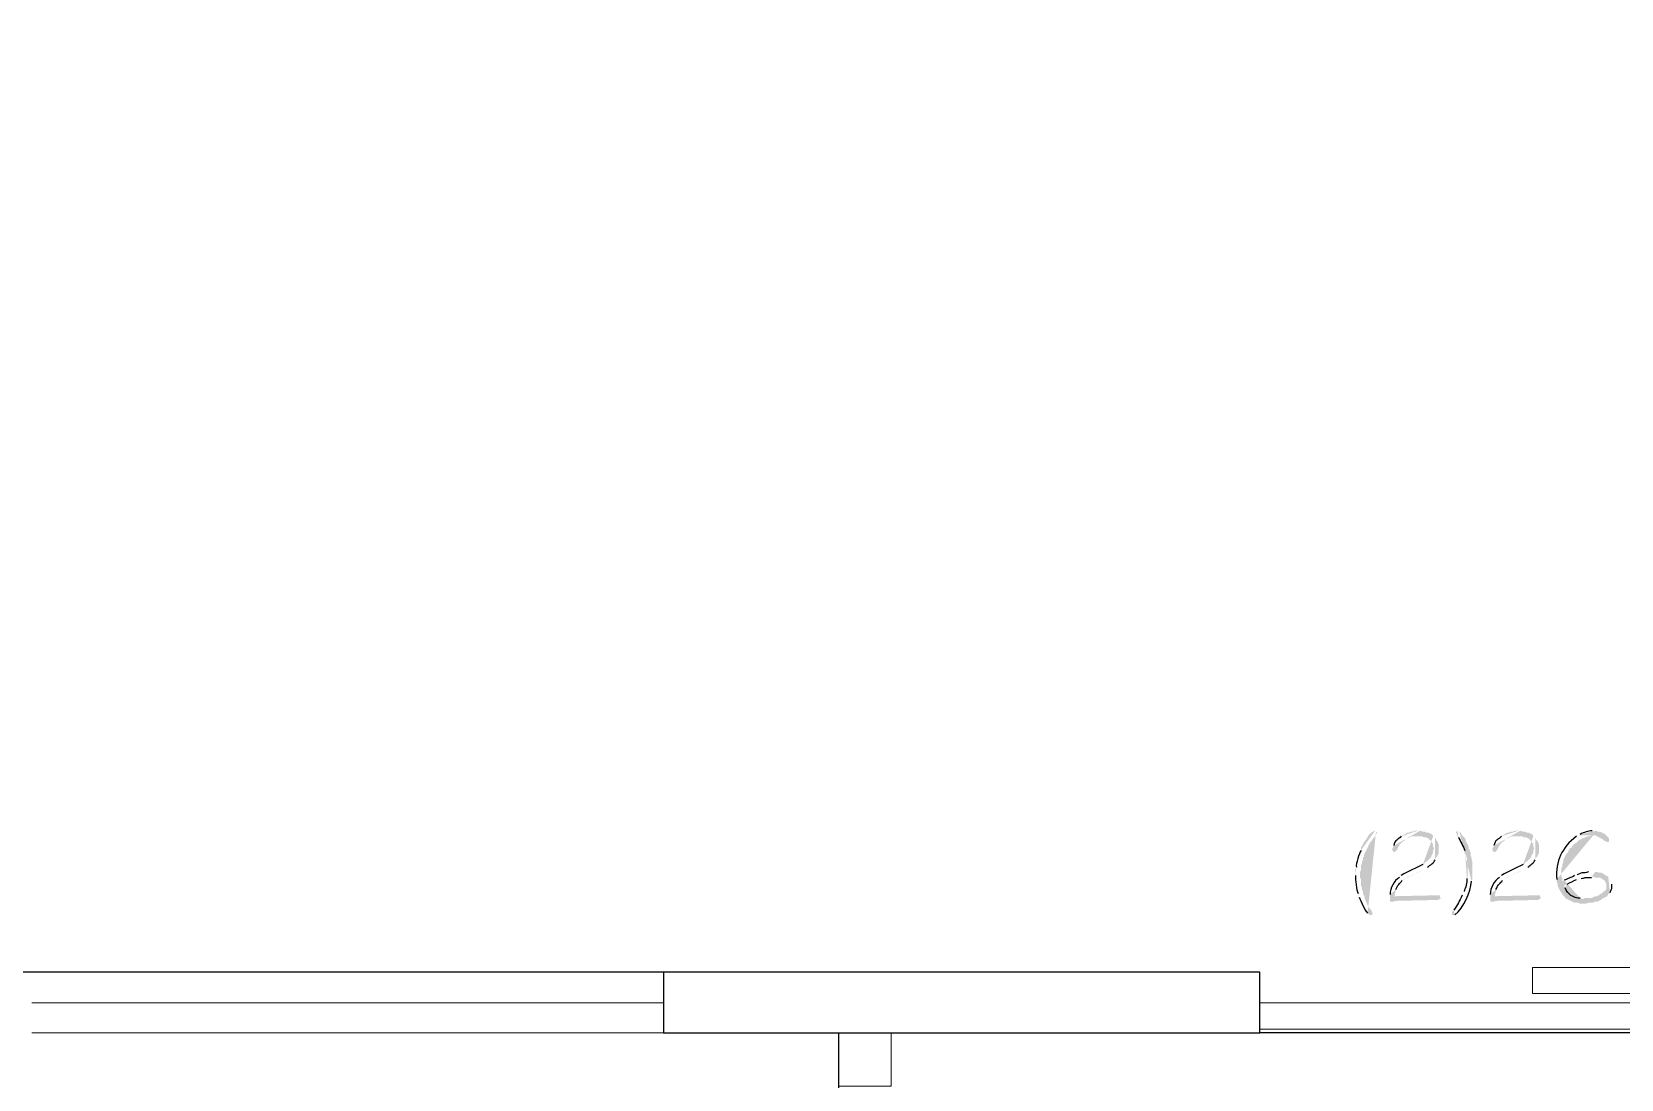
# Model space of a CAD drawing. Header units: inches. Extents: x -167 to 6071, y -6287 to -2731.
# Drawn here: x 274.9 to 365.5, y -6054.7 to -5995 of the extents above; entities that cross this region are included whole.
import ezdxf

# ---------------------------------------------------------------- set-up
doc = ezdxf.new("R2010")
doc.units = ezdxf.units.IN
doc.header["$LTSCALE"] = 96
doc.header["$MEASUREMENT"] = 0
doc.layers.add('Doors', color=5, linetype='Continuous', lineweight=9)
doc.layers.add('PDF_Geometry', color=7, linetype='Continuous', true_color=0x4a4a4a)
doc.layers.add('PDF_Solid Fills', color=7, linetype='Continuous')

msp = doc.modelspace()

# ---------------------------------------------------------------- hatches: boundary and pattern name
at = {"layer": 'PDF_Solid Fills', "transparency": 33554559}
h = msp.add_hatch(color=256, dxfattribs=at)
h.paths.add_polyline_path([(351.477, -6040.522), (351.423, -6040.522), (351.37, -6040.575), (351.263, -6040.629), (351.103, -6040.789), (351.05, -6040.895), (350.997, -6040.949), (350.943, -6041.055), (350.837, -6041.162), (350.783, -6041.322), (350.73, -6041.375), (350.677, -6041.482), (350.677, -6041.642)], flags=0)
h.paths.add_polyline_path([(350.41, -6042.602), (350.357, -6042.709), (350.357, -6043.082)], flags=0)
h.paths.add_polyline_path([(350.517, -6044.095), (350.517, -6044.202), (350.57, -6044.309)], flags=0)
h.paths.add_polyline_path([(351.05, -6045.215), (351.157, -6045.322), (351.317, -6045.322), (351.317, -6045.162), (351.263, -6045.055), (351.157, -6044.949), (351.103, -6044.842), (351.05, -6044.789), (350.997, -6044.629), (350.89, -6044.415), (350.89, -6044.309), (350.783, -6044.095), (350.783, -6043.989), (350.73, -6043.882), (350.73, -6043.775), (350.677, -6043.669), (350.677, -6043.295), (350.623, -6043.189), (350.623, -6042.869), (350.677, -6042.762), (350.677, -6042.495), (350.73, -6042.389), (350.73, -6042.282), (350.783, -6042.175), (350.783, -6042.015), (350.837, -6042.015), (350.837, -6041.909), (350.89, -6041.802), (350.943, -6041.695), (351.21, -6041.162), (351.317, -6041.055), (351.37, -6040.949), (351.477, -6040.842), (351.53, -6040.735), (351.583, -6040.629), (351.53, -6040.575)], flags=0)
h = msp.add_hatch(color=256, dxfattribs=at)
h.paths.add_polyline_path([(354.783, -6040.842), (353.93, -6040.842), (354.143, -6040.842), (354.25, -6040.895), (354.357, -6040.895), (354.57, -6041.002), (354.57, -6041.055), (354.677, -6041.109), (354.73, -6041.215), (354.783, -6041.322), (354.783, -6041.429), (354.837, -6041.535), (354.783, -6041.642), (354.783, -6041.749), (354.73, -6041.855), (354.677, -6041.962), (354.677, -6042.015), (354.57, -6042.122), (354.517, -6042.175), (354.41, -6042.282), (354.303, -6042.335), (354.303, -6042.389), (354.197, -6042.442)], flags=0)
h.paths.add_polyline_path([(352.97, -6043.082), (352.917, -6043.082), (352.863, -6043.189)], flags=0)
h.paths.add_polyline_path([(352.33, -6044.149), (352.33, -6044.255), (352.597, -6044.255), (352.597, -6044.149), (352.65, -6043.989), (352.65, -6043.882)], flags=0)
h.paths.add_polyline_path([(353.023, -6043.349), (353.237, -6043.242), (353.343, -6043.135), (353.45, -6043.135), (353.557, -6043.082), (353.663, -6043.029), (353.717, -6042.975), (353.877, -6042.922), (353.983, -6042.869), (354.143, -6042.762), (354.25, -6042.709), (354.463, -6042.602)], flags=0)
h.paths.add_polyline_path([(354.89, -6042.175), (354.943, -6042.069), (354.997, -6042.015), (355.103, -6041.802), (355.103, -6041.322), (355.05, -6041.162), (354.997, -6041.109), (354.89, -6040.895)], flags=0)
h = msp.add_hatch(color=256, dxfattribs=at)
h.paths.add_polyline_path([(353.93, -6040.522), (353.77, -6040.522), (353.61, -6040.575), (353.503, -6040.575), (353.397, -6040.629), (353.29, -6040.629), (353.237, -6040.682), (353.023, -6040.789), (352.97, -6040.842)], flags=0)
h.paths.add_polyline_path([(352.543, -6041.375), (352.437, -6041.589), (352.49, -6041.695), (352.597, -6041.749), (352.65, -6041.695), (352.757, -6041.589), (352.757, -6041.535), (352.81, -6041.429), (352.863, -6041.375), (352.863, -6041.322), (352.917, -6041.269), (353.023, -6041.162), (353.13, -6041.109), (353.183, -6041.002), (353.29, -6040.949), (353.343, -6040.949), (353.557, -6040.842), (354.783, -6040.842), (354.73, -6040.735), (354.517, -6040.629), (354.41, -6040.629), (354.303, -6040.575), (354.197, -6040.575), (354.037, -6040.522)], flags=0)
h = msp.add_hatch(color=256, dxfattribs=at)
h.paths.add_polyline_path([(356.17, -6040.522), (356.063, -6040.629), (356.117, -6040.682), (356.17, -6040.842), (356.223, -6040.895)], flags=0)
h.paths.add_polyline_path([(356.597, -6041.642), (356.597, -6041.749), (356.65, -6041.909), (356.65, -6041.962), (356.703, -6042.069), (356.703, -6042.282), (356.757, -6042.442), (356.757, -6043.135), (356.703, -6043.242)], flags=0)
h.paths.add_polyline_path([(356.543, -6043.989), (356.49, -6044.095), (356.437, -6044.202)], flags=0)
h.paths.add_polyline_path([(355.957, -6045.055), (355.85, -6045.162), (355.85, -6045.322), (356.01, -6045.322)], flags=0)
h.paths.add_polyline_path([(356.97, -6043.402), (357.023, -6043.242), (357.023, -6042.282), (356.97, -6042.175), (356.97, -6042.069), (356.917, -6041.909), (356.917, -6041.749), (356.863, -6041.642), (356.81, -6041.535), (356.81, -6041.429), (356.757, -6041.322), (356.703, -6041.215), (356.65, -6041.109), (356.597, -6040.949), (356.437, -6040.789), (356.383, -6040.682), (356.277, -6040.575)], flags=0)
h = msp.add_hatch(color=256, dxfattribs=at)
h.paths.add_polyline_path([(360.49, -6040.842), (359.637, -6040.842), (359.85, -6040.842), (359.957, -6040.895), (360.063, -6040.895), (360.277, -6041.002), (360.277, -6041.055), (360.383, -6041.109), (360.49, -6041.322), (360.49, -6041.429), (360.543, -6041.535), (360.49, -6041.642), (360.49, -6041.749), (360.383, -6041.962), (360.383, -6042.015), (360.117, -6042.282), (360.01, -6042.335), (360.01, -6042.389), (359.903, -6042.442)], flags=0)
h.paths.add_polyline_path([(358.677, -6043.082), (358.623, -6043.082), (358.57, -6043.189)], flags=0)
h.paths.add_polyline_path([(358.037, -6044.149), (358.037, -6044.255), (358.303, -6044.255), (358.303, -6044.149), (358.357, -6043.989), (358.357, -6043.882)], flags=0)
h.paths.add_polyline_path([(358.73, -6043.349), (358.943, -6043.242), (359.05, -6043.135), (359.157, -6043.135), (359.263, -6043.082), (359.37, -6043.029), (359.423, -6042.975), (359.583, -6042.922), (359.69, -6042.869), (359.85, -6042.762), (359.957, -6042.709), (360.17, -6042.602)], flags=0)
h.paths.add_polyline_path([(360.597, -6042.175), (360.65, -6042.069), (360.703, -6042.015), (360.757, -6041.909), (360.81, -6041.802), (360.81, -6041.322), (360.757, -6041.162), (360.703, -6041.109), (360.597, -6040.895)], flags=0)
h = msp.add_hatch(color=256, dxfattribs=at)
h.paths.add_polyline_path([(359.637, -6040.522), (359.477, -6040.522), (359.317, -6040.575), (359.21, -6040.575), (359.103, -6040.629), (358.997, -6040.629), (358.943, -6040.682), (358.73, -6040.789), (358.677, -6040.842)], flags=0)
h.paths.add_polyline_path([(358.25, -6041.375), (358.197, -6041.482), (358.143, -6041.589), (358.197, -6041.695), (358.303, -6041.749), (358.357, -6041.695), (358.463, -6041.589), (358.463, -6041.535), (358.517, -6041.429), (358.57, -6041.375), (358.57, -6041.322), (358.623, -6041.269), (358.73, -6041.162), (358.837, -6041.109), (358.89, -6041.002), (358.997, -6040.949), (359.05, -6040.949), (359.263, -6040.842), (360.49, -6040.842), (360.437, -6040.735), (360.223, -6040.629), (360.117, -6040.629), (360.01, -6040.575), (359.903, -6040.575), (359.743, -6040.522)], flags=0)
h = msp.add_hatch(color=256, dxfattribs=at)
h.paths.add_polyline_path([(363.05, -6040.789), (362.943, -6040.842)], flags=0)
h.paths.add_polyline_path([(361.823, -6043.295), (361.823, -6043.402), (362.143, -6043.402), (362.143, -6043.242), (362.09, -6043.135), (362.09, -6042.655), (362.143, -6042.549), (362.143, -6042.442), (362.197, -6042.335), (362.197, -6042.175), (362.25, -6042.069), (362.303, -6041.962), (362.357, -6041.855), (362.463, -6041.749), (362.517, -6041.642), (362.57, -6041.535), (362.677, -6041.482), (362.73, -6041.375), (362.837, -6041.269), (362.943, -6041.215), (363.103, -6041.055), (363.317, -6040.949), (363.477, -6040.895), (363.583, -6040.842), (363.69, -6040.842), (363.797, -6040.789), (363.903, -6040.789)], flags=0)
h = msp.add_hatch(color=256, dxfattribs=at)
h.paths.add_polyline_path([(363.903, -6040.522), (363.85, -6040.522)], flags=0)
h.paths.add_polyline_path([(363.157, -6040.735), (363.05, -6040.789), (364.01, -6040.789), (364.437, -6041.002), (364.543, -6041.109), (364.597, -6041.109), (364.65, -6041.162), (364.81, -6041.162), (364.81, -6040.949), (364.757, -6040.895), (364.65, -6040.789), (364.543, -6040.682), (364.49, -6040.682), (364.277, -6040.575), (364.17, -6040.575), (364.063, -6040.522)], flags=0)
h = msp.add_hatch(color=256, dxfattribs=at)
h.paths.add_polyline_path([(363.85, -6042.869), (363.637, -6042.869)], flags=0)
h.paths.add_polyline_path([(362.997, -6043.029), (362.943, -6043.029), (362.837, -6043.082)], flags=0)
h.paths.add_polyline_path([(362.25, -6043.349), (362.143, -6043.402), (361.823, -6043.402), (361.877, -6043.562), (361.877, -6043.669), (362.037, -6043.989), (362.09, -6044.042), (362.143, -6044.149), (362.25, -6044.255), (362.303, -6044.362), (362.41, -6044.415), (363.317, -6044.415), (363.157, -6044.362)], flags=0)
h.paths.add_polyline_path([(362.303, -6043.775), (362.25, -6043.669), (362.303, -6043.615), (362.41, -6043.562)], flags=0)
h.paths.add_polyline_path([(362.943, -6043.295), (363.05, -6043.295), (363.21, -6043.242)], flags=0)
h.paths.add_polyline_path([(363.797, -6043.189), (363.903, -6043.135), (364.757, -6043.135), (364.65, -6043.082), (364.543, -6043.029), (364.49, -6042.975), (364.383, -6042.922), (364.223, -6042.922), (364.117, -6042.869), (364.01, -6042.869)], flags=0)
h = msp.add_hatch(color=256, dxfattribs=at)
h.paths.add_polyline_path([(364.757, -6043.135), (363.903, -6043.135), (364.01, -6043.189), (364.277, -6043.189), (364.383, -6043.242), (364.437, -6043.295), (364.543, -6043.349), (364.65, -6043.562), (364.65, -6043.829), (364.597, -6043.935), (364.49, -6043.989), (364.383, -6044.095), (364.277, -6044.149), (364.223, -6044.202), (364.117, -6044.255), (364.01, -6044.255), (363.903, -6044.309), (363.797, -6044.362), (363.423, -6044.362), (363.317, -6044.415), (362.41, -6044.415), (362.837, -6044.629), (363.05, -6044.629), (363.157, -6044.682), (363.477, -6044.682), (363.637, -6044.629), (363.85, -6044.629), (364.01, -6044.575), (364.117, -6044.575), (364.33, -6044.469), (364.383, -6044.415), (364.49, -6044.362), (364.597, -6044.309), (364.703, -6044.255), (364.757, -6044.149), (364.863, -6044.042)], flags=0)
h.paths.add_polyline_path([(364.97, -6043.562), (364.917, -6043.455), (364.917, -6043.349), (364.863, -6043.242)], flags=0)
for points in [[(355.05, -6044.202), (352.597, -6044.255), (352.33, -6044.255), (352.33, -6044.575), (352.543, -6044.575), (352.597, -6044.522), (354.997, -6044.469), (355.05, -6044.469), (355.157, -6044.415), (355.21, -6044.362), (355.157, -6044.255), (355.157, -6044.202)], [(360.757, -6044.202), (358.303, -6044.255), (358.037, -6044.255), (358.037, -6044.575), (358.25, -6044.575), (358.303, -6044.522), (360.703, -6044.469), (360.757, -6044.469), (360.863, -6044.415), (360.917, -6044.362), (360.863, -6044.255), (360.863, -6044.202)]]:
    msp.add_hatch(color=256, dxfattribs=at).paths.add_polyline_path(points)

# ---------------------------------------------------------------- linework, layer by layer
at = {"layer": 'Doors', "transparency": 33554687}
for points in [[(360.437, -6049.802), (391.423, -6049.802), (391.423, -6048.309), (360.437, -6048.309)], [(344.917, -6051.829), (375.903, -6051.829), (375.903, -6050.335), (344.917, -6050.335)]]:
    msp.add_lwpolyline(points, close=True, dxfattribs=at)
for points in [[(310.943, -6050.335), (274.943, -6050.335)], [(310.943, -6052.042), (274.943, -6052.042)], [(320.917, -6055.082), (323.903, -6055.082), (323.903, -6052.042)]]:
    msp.add_lwpolyline(points, dxfattribs=at)
at = {"layer": 'PDF_Geometry', "color": 7}
for points in [[(404.917, -6052.042), (344.917, -6052.042), (344.917, -6048.575), (262.943, -6048.575), (262.943, -5902.282)], [(310.943, -6048.575), (310.943, -6052.042), (344.917, -6052.042)], [(428.917, -6052.042), (428.917, -6100.042), (320.917, -6100.042), (320.917, -6052.042)]]:
    msp.add_lwpolyline(points, dxfattribs=at)
at = {"layer": 'PDF_Geometry'}
for points in [[(352.97, -6040.842), (352.78, -6041.04), (352.598, -6041.031), (352.543, -6041.375)], [(356.223, -6040.895), (356.348, -6041.144), (356.472, -6041.393), (356.597, -6041.642)], [(358.677, -6040.842), (358.486, -6041.04), (358.305, -6041.031), (358.25, -6041.375)], [(362.943, -6040.842), (362.099, -6041.495), (361.759, -6042.228), (361.823, -6043.295)], [(363.85, -6040.522), (363.614, -6040.551), (363.37, -6040.607), (363.157, -6040.735)], [(350.677, -6041.642), (350.558, -6041.819), (350.375, -6042.397), (350.41, -6042.602)], [(354.197, -6042.442), (353.801, -6042.665), (353.347, -6042.815), (352.97, -6043.082)], [(354.463, -6042.602), (354.615, -6042.479), (354.817, -6042.375), (354.89, -6042.175)], [(359.903, -6042.442), (359.508, -6042.665), (359.054, -6042.815), (358.677, -6043.082)], [(360.17, -6042.602), (360.322, -6042.479), (360.524, -6042.375), (360.597, -6042.175)], [(350.357, -6043.082), (350.341, -6043.3), (350.406, -6043.921), (350.517, -6044.095)], [(352.863, -6043.189), (352.545, -6043.336), (352.334, -6043.819), (352.33, -6044.149)], [(352.65, -6043.882), (352.744, -6043.616), (352.899, -6043.535), (353.023, -6043.349)], [(356.01, -6045.322), (356.542, -6044.883), (356.918, -6044.043), (356.97, -6043.402)], [(356.703, -6043.242), (356.721, -6043.507), (356.641, -6043.751), (356.543, -6043.989)], [(358.57, -6043.189), (358.252, -6043.336), (358.04, -6043.819), (358.037, -6044.149)], [(358.357, -6043.882), (358.486, -6043.549), (358.633, -6043.525), (358.73, -6043.349)], [(362.837, -6043.082), (362.617, -6043.207), (362.462, -6043.25), (362.25, -6043.349)], [(362.41, -6043.562), (362.588, -6043.473), (362.766, -6043.384), (362.943, -6043.295)], [(363.637, -6042.869), (363.259, -6043.015), (363.498, -6042.81), (362.997, -6043.029)], [(363.21, -6043.242), (363.491, -6043.224), (363.337, -6043.159), (363.797, -6043.189)], [(364.863, -6044.042), (364.956, -6043.795), (364.983, -6043.828), (364.97, -6043.562)], [(350.57, -6044.309), (350.663, -6044.503), (350.876, -6045.09), (351.05, -6045.215)], [(356.437, -6044.202), (356.246, -6044.574), (356.209, -6044.712), (355.957, -6045.055)], [(363.157, -6044.362), (362.788, -6044.384), (362.411, -6044.129), (362.303, -6043.775)]]:
    msp.add_open_spline(points, degree=3, dxfattribs=at)

doc.saveas('drawing.dxf')
